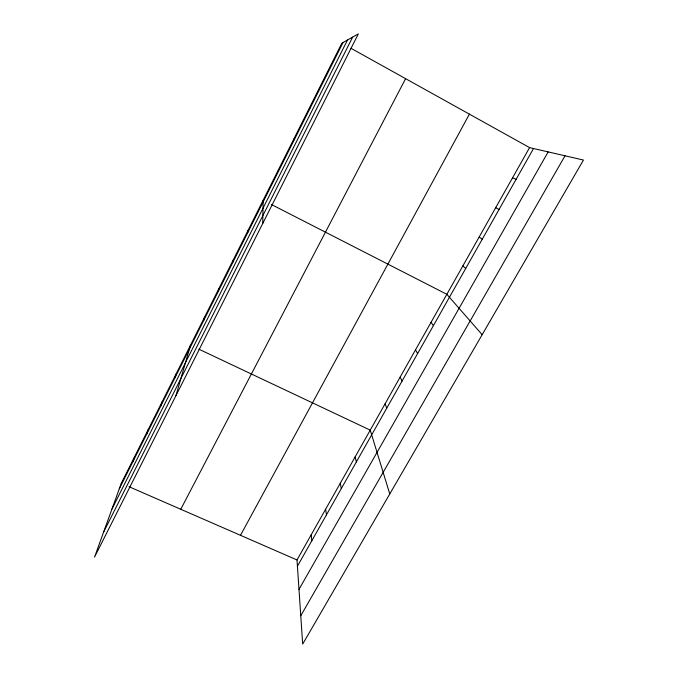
<?xml version="1.0" encoding="UTF-8"?>
<svg xmlns="http://www.w3.org/2000/svg" width="678" height="678" viewBox="0 0 678 678"><rect width="100%" height="100%" fill="white"/><g stroke="black" fill="none" stroke-linecap="round" stroke-linejoin="round"><path stroke-width="1.02" d="M262.742 223.477L263.14 200.264M247.902 232.3L248.148 230.181M232.935 262.149L233.393 259.623M218.206 291.532L218.875 288.599M203.705 320.448L204.578 317.135M175.966 395.596L190.501 345.221M174.958 377.79L176.221 373.714M160.711 406.198L162.161 401.766M146.694 434.157L148.321 429.377M132.896 461.684L134.702 456.565M119.311 488.787L343.043 42.536M111.972 509.034L347.492 40.019M103.598 532.137L352.653 37.104M180.763 509.271L405.597 78.665M240.495 535.315L469.405 114.15M297.006 559.96L529.586 147.618L583.461 160.05L302.676 644.1L297.006 559.96L129.006 486.702M297.422 566.215L533.51 148.524M298.99 589.394L548.163 151.906M300.769 615.743L565.037 155.796M325.584 75.665L326.516 75.495M512.509 177.89L516.153 179.238M309.592 107.582L310.27 107.895M198.857 349.17L370.23 430.14L389.765 493.974M271.446 204.519L446.844 294.311L482.168 334.678M495.703 207.68L499.076 209.451M351.018 48.308L529.586 147.618M479.168 237.012L482.27 239.19M462.879 265.886L465.718 268.463M431.055 322.304L433.403 325.643M415.504 349.882L417.614 353.577M293.854 138.982L294.286 139.77M400.181 377.036L402.062 381.087M385.096 403.791L386.748 408.173M355.136 456.896L356.365 461.938M340.28 483.236L341.297 488.601M278.37 169.873L278.573 171.119M325.635 509.195L326.449 514.865M311.219 534.764L311.829 540.73M121.286 483.338L94.539 557.121L358.315 33.9L341.848 43.206L121.286 483.338"/></g></svg>
